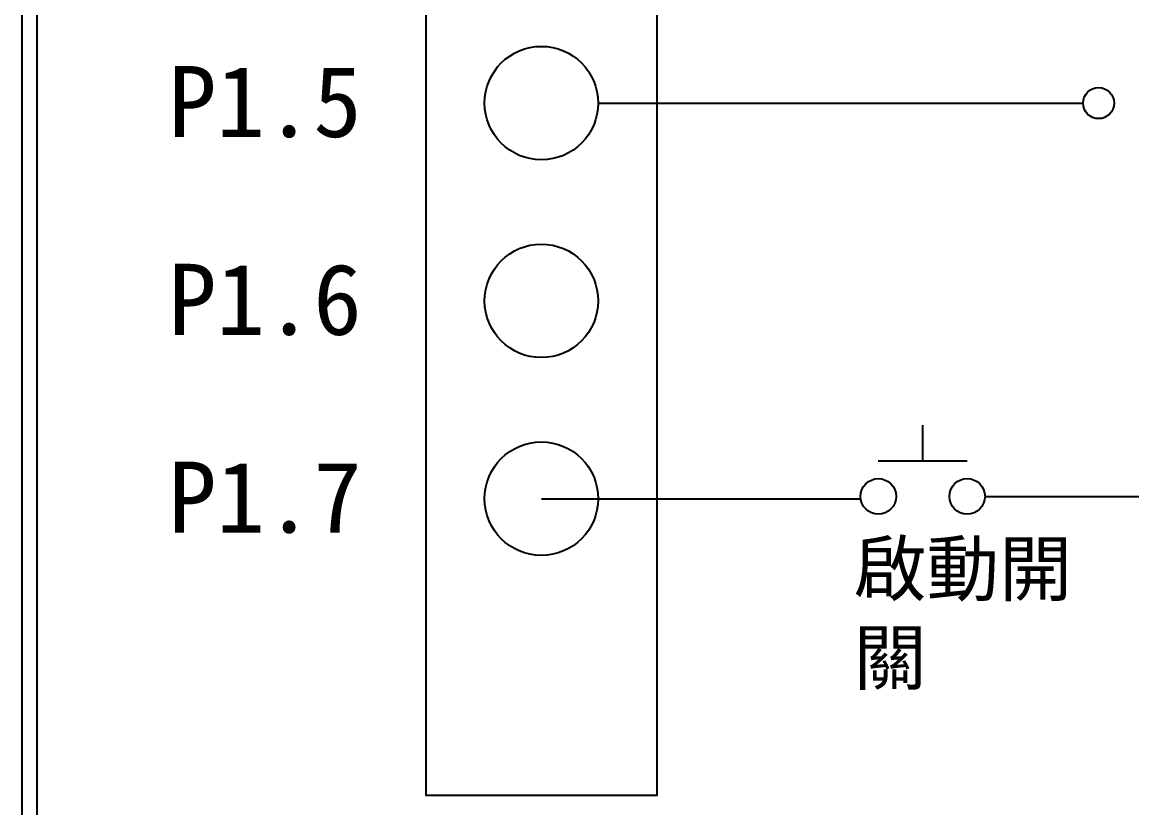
# Model space of a CAD drawing. Extents: x 275 to 562, y 265 to 469.
# Drawn here: x 274.9 to 368.5, y 303.5 to 369.8 of the extents above; entities that cross this region are included whole.
import ezdxf

# ---------------------------------------------------------------- set-up
doc = ezdxf.new("R2010")
doc.units = 0
doc.layers.get('0').update_dxf_attribs({"linetype": 'CONTINUOUS'})
doc.layers.add('圖框層', color=7, linetype='CONTINUOUS')
doc.layers.add('標尺寸層', color=3, linetype='CONTINUOUS')
doc.styles.add('CNS', font='')
doc.styles.add('STSL', font='kaiu.ttf')
doc.styles.get('CNS').set_extended_font_data('PMingLiU')

msp = doc.modelspace()

# ---------------------------------------------------------------- linework, layer by layer
at = {"color": 7}
for centre in [(347.117, 329.813), (354.617, 329.813)]:
    msp.add_circle(centre, 1.5, dxfattribs=at)
at = {"layer": '圖框層', "color": 7}
for p, q in [((274.898, 264.945), (274.898, 468.914)), ((276.148, 266.195), (276.148, 467.665))]:
    msp.add_line(p, q, dxfattribs=at)
at = {"layer": '標尺寸層', "color": 0}
for p, q in [((323.483, 363.005), (364.384, 363.005)), ((318.696, 329.62), (345.63, 329.62)), ((356.117, 329.813), (380.631, 329.813))]:
    msp.add_line(p, q, dxfattribs=at)
at = {"layer": '標尺寸層', "color": 7}
for p, q in [((350.867, 332.813), (350.867, 335.813)), ((347.117, 332.813), (354.617, 332.813))]:
    msp.add_line(p, q, dxfattribs=at)
at = {"layer": '標尺寸層', "color": 0}
msp.add_lwpolyline([(308.963, 454.815), (328.428, 454.815), (328.428, 304.581), (308.963, 304.581)], close=True, dxfattribs=at)
for centre, radius in [((318.696, 363.005), 4.787), ((365.699, 363.005), 1.314), ((318.696, 346.313), 4.787), ((318.696, 329.62), 4.787)]:
    msp.add_circle(centre, radius, dxfattribs=at)

# ---------------------------------------------------------------- texts
at = {"layer": '圖框層', "color": 7, "style": 'STSL'}
for s, p in [('P1.5', (287.21, 360.138)), ('P1.6', (287.21, 343.446)), ('P1.7', (287.21, 326.753))]:
    msp.add_text(s, height=6, dxfattribs=at).set_placement(p)
at = {"layer": '標尺寸層', "color": 7, "insert": (345.042, 325.963), "char_height": 4.5, "attachment_point": 1, "style": 'CNS'}
msp.add_mtext_dynamic_manual_height_columns('\\pt90;啟動開關', width=18.74874, gutter_width=32.5, heights=[0], dxfattribs=at)

doc.saveas('drawing.dxf')
